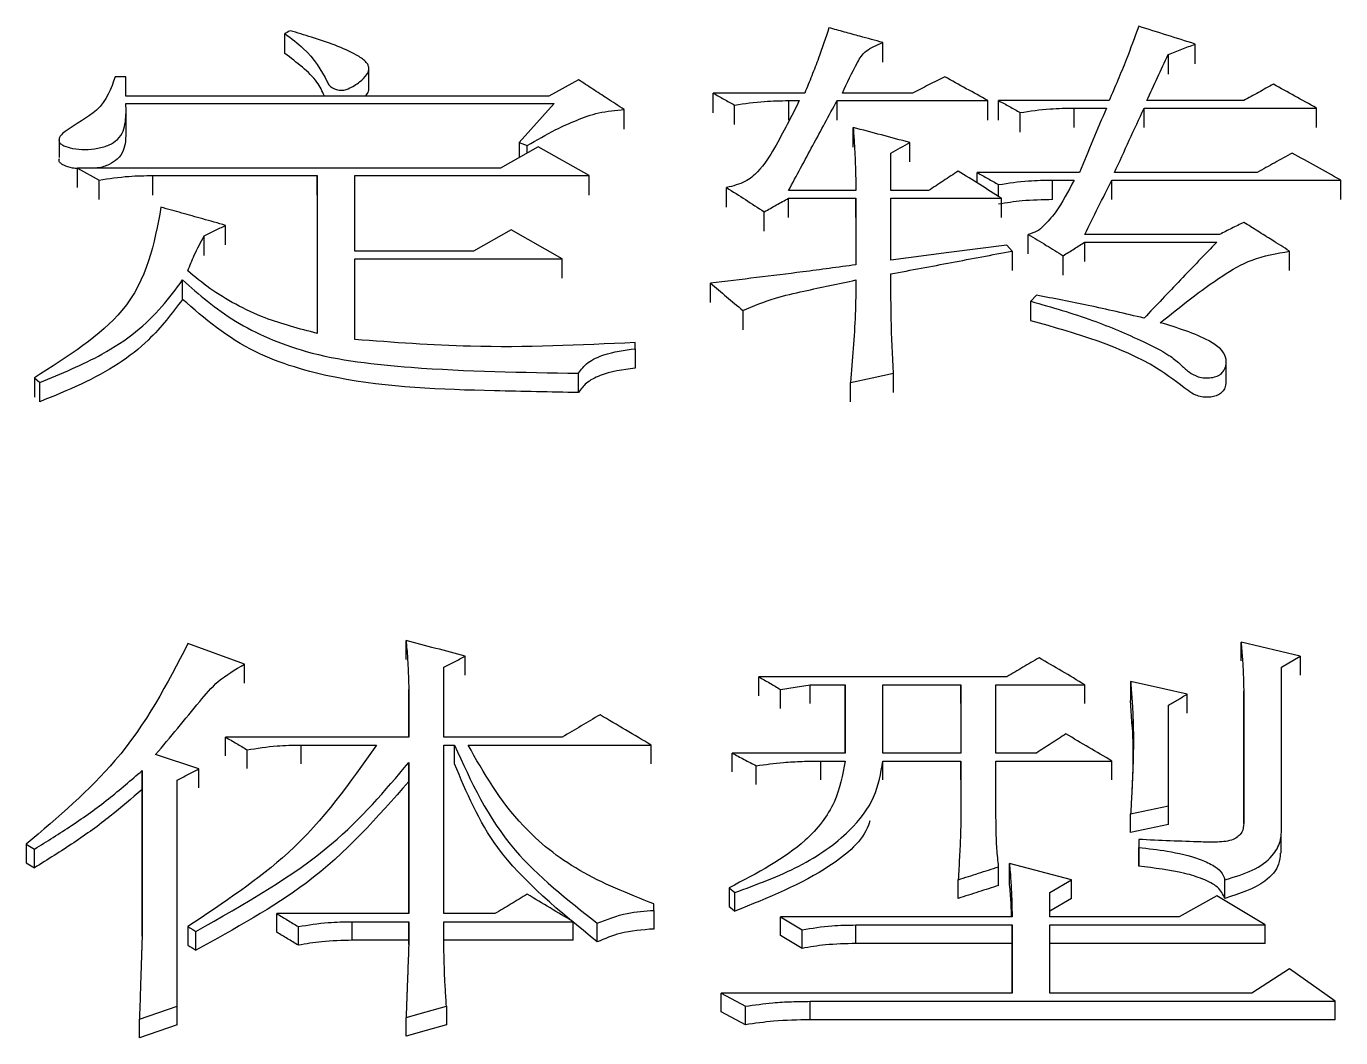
# Model space of a CAD drawing. Header units: millimetres. Extents: x 2379 to 4059, y 879 to 2067.
# Drawn here: x 2711.99 to 2717.27, y 1845.92 to 1849.99 of the extents above; entities that cross this region are included whole.
import ezdxf

# ---------------------------------------------------------------- set-up
doc = ezdxf.new("R2010")
doc.units = ezdxf.units.MM

msp = doc.modelspace()

# ---------------------------------------------------------------- linework, layer by layer
at = {"color": 7, "linetype": 'Continuous', "lineweight": 25}
for p, q in [((2715.4269, 1849.8422), (2715.4269, 1849.921)), ((2716.6816, 1849.8362), (2716.6816, 1849.9151)), ((2716.5734, 1849.8733), (2716.5734, 1849.7946)), ((2712.3871, 1849.7838), (2712.3439, 1849.7838)), ((2712.3871, 1849.7059), (2712.3871, 1849.7838)), ((2713.3625, 1849.7399), (2713.3625, 1849.8191)), ((2714.2044, 1849.7718), (2714.0855, 1849.7059)), ((2715.1131, 1849.7179), (2714.7453, 1849.7179)), ((2714.7453, 1849.6393), (2714.7453, 1849.7179)), ((2715.5458, 1849.7178), (2715.2645, 1849.7179)), ((2714.0855, 1849.7059), (2712.3871, 1849.7059)), ((2712.3871, 1849.6759), (2714.1071, 1849.6759)), ((2714.1071, 1849.6759), (2713.9665, 1849.5195)), ((2714.8318, 1849.5913), (2714.8318, 1849.6699)), ((2715.0482, 1849.6879), (2715.0915, 1849.6879)), ((2715.0482, 1849.6879), (2715.0482, 1849.6093)), ((2715.2429, 1849.6879), (2715.8487, 1849.6879)), ((2715.8487, 1849.6093), (2715.8487, 1849.6879)), ((2716.3355, 1849.6879), (2715.8919, 1849.6879)), ((2716.8763, 1849.6879), (2716.4869, 1849.6879)), ((2712.3883, 1849.5708), (2712.3883, 1849.6498)), ((2714.3884, 1849.5733), (2714.3884, 1849.6519)), ((2715.9785, 1849.5613), (2715.9785, 1849.6398)), ((2716.1948, 1849.6579), (2716.3246, 1849.6579)), ((2716.1948, 1849.5793), (2716.1948, 1849.6579)), ((2716.4761, 1849.6579), (2717.1684, 1849.6578)), ((2717.1684, 1849.5793), (2717.1684, 1849.6578)), ((2715.3078, 1849.5013), (2715.3078, 1849.5797)), ((2712.1194, 1849.5384), (2712.1194, 1849.4595)), ((2713.9665, 1849.5195), (2713.9989, 1849.5075)), ((2713.9665, 1849.5195), (2713.9665, 1849.4592)), ((2713.9989, 1849.4773), (2713.9989, 1849.5075)), ((2715.535, 1849.4412), (2715.535, 1849.5195)), ((2714.0422, 1849.5015), (2713.8907, 1849.417)), ((2714.2477, 1849.3867), (2714.0422, 1849.5015)), ((2715.4593, 1849.3262), (2715.4593, 1849.4773)), ((2712.1924, 1849.417), (2712.279, 1849.3686)), ((2713.8907, 1849.417), (2712.1924, 1849.417)), ((2712.1924, 1849.3387), (2712.1924, 1849.417)), ((2712.279, 1849.2904), (2712.279, 1849.3686)), ((2712.4953, 1849.3868), (2713.1552, 1849.3867)), ((2712.4953, 1849.3081), (2712.4953, 1849.3868)), ((2713.1552, 1849.3867), (2713.1552, 1848.7525)), ((2713.1552, 1849.3085), (2713.1552, 1849.3867)), ((2713.3066, 1849.3867), (2714.2477, 1849.3867)), ((2713.3066, 1849.0831), (2713.3066, 1849.3867)), ((2714.2477, 1849.3085), (2714.2477, 1849.3867)), ((2716.2165, 1849.3988), (2715.8054, 1849.3988)), ((2715.8054, 1849.3572), (2715.8054, 1849.3988)), ((2715.8919, 1849.3027), (2715.8919, 1849.3504)), ((2716.1083, 1849.3686), (2716.1948, 1849.3686)), ((2716.1083, 1849.2904), (2716.1083, 1849.3686)), ((2716.3463, 1849.3686), (2717.2657, 1849.3685)), ((2716.3463, 1849.2904), (2716.3463, 1849.3686)), ((2716.9304, 1849.3988), (2716.3571, 1849.3988)), ((2717.2657, 1849.2904), (2717.2657, 1849.3685)), ((2714.7994, 1849.2602), (2714.7994, 1849.3383)), ((2715.3186, 1849.3262), (2715.0482, 1849.3262)), ((2715.0482, 1849.2959), (2715.3186, 1849.2959)), ((2715.0482, 1849.2178), (2715.0482, 1849.2959)), ((2715.3186, 1849.2959), (2715.3186, 1849.0282)), ((2715.3186, 1849.2178), (2715.3186, 1849.2959)), ((2715.6107, 1849.3262), (2715.4593, 1849.3262)), ((2715.4593, 1849.2959), (2715.9028, 1849.2959)), ((2715.4593, 1849.0465), (2715.4593, 1849.2959)), ((2715.9028, 1849.2178), (2715.9028, 1849.2959)), ((2714.9508, 1849.1633), (2714.9508, 1849.2413)), ((2712.7008, 1849.0661), (2712.7008, 1849.1441)), ((2712.7874, 1849.1087), (2712.7874, 1849.1866)), ((2713.934, 1849.1684), (2713.7826, 1849.0831)), ((2714.1395, 1849.0526), (2713.934, 1849.1684)), ((2716.0109, 1849.0718), (2716.0109, 1849.1501)), ((2716.779, 1849.1501), (2716.2381, 1849.1501)), ((2713.7826, 1849.0831), (2713.3066, 1849.0831)), ((2715.946, 1849.0831), (2715.9244, 1849.1075)), ((2715.946, 1849.0831), (2715.946, 1849.0053)), ((2716.2381, 1849.1197), (2716.7682, 1849.1197)), ((2717.0603, 1849.0052), (2717.0603, 1849.083)), ((2713.3066, 1849.0526), (2714.1395, 1849.0526)), ((2713.3066, 1848.7279), (2713.3066, 1849.0526)), ((2714.1395, 1848.9748), (2714.1395, 1849.0526)), ((2716.1516, 1848.987), (2716.1516, 1849.0648)), ((2712.6143, 1848.8891), (2712.6143, 1848.9672)), ((2714.7345, 1848.8772), (2714.7345, 1848.9549)), ((2716.0434, 1848.9059), (2716.0218, 1848.8814)), ((2714.8641, 1848.8448), (2714.8641, 1848.7672)), ((2714.4316, 1848.691), (2714.4316, 1848.7156)), ((2714.4316, 1848.691), (2714.4316, 1848.6132)), ((2716.8058, 1848.5568), (2716.8058, 1848.6347)), ((2712.0193, 1848.5738), (2712.0193, 1848.4962)), ((2712.0193, 1848.5738), (2712.041, 1848.5553)), ((2712.041, 1848.478), (2712.041, 1848.5553)), ((2714.2044, 1848.515), (2714.2044, 1848.5923)), ((2715.297, 1848.478), (2715.297, 1848.5552)), ((2715.4701, 1848.515), (2715.4701, 1848.5923)), ((2712.8631, 1847.4235), (2712.636, 1847.506)), ((2713.5122, 1847.4426), (2713.5122, 1847.5187)), ((2717.1035, 1847.4552), (2716.8655, 1847.5123)), ((2716.8655, 1847.4362), (2716.8655, 1847.5123)), ((2713.7501, 1847.3792), (2713.7501, 1847.4553)), ((2717.0278, 1847.4108), (2717.1035, 1847.4552)), ((2717.1035, 1847.4552), (2717.1035, 1847.3792)), ((2712.8631, 1847.3475), (2712.8631, 1847.4235)), ((2713.6636, 1847.1303), (2713.6636, 1847.4108)), ((2717.0278, 1846.7706), (2717.0278, 1847.4108)), ((2715.1348, 1847.3408), (2715.2754, 1847.3408)), ((2715.1348, 1847.2649), (2715.1348, 1847.3408)), ((2715.2754, 1847.3408), (2715.2754, 1847.0662)), ((2715.2754, 1847.2649), (2715.2754, 1847.3408)), ((2715.4268, 1847.3408), (2715.7405, 1847.3408)), ((2715.4268, 1847.0662), (2715.4268, 1847.3408)), ((2715.7405, 1847.3408), (2715.7405, 1847.0662)), ((2715.7405, 1847.2649), (2715.7405, 1847.3408)), ((2715.8811, 1847.3408), (2716.2381, 1847.3408)), ((2715.8811, 1847.0662), (2715.8811, 1847.3408)), ((2716.2381, 1847.2649), (2716.2381, 1847.3408)), ((2716.422, 1847.3535), (2716.422, 1847.2775)), ((2713.523, 1847.3217), (2713.523, 1847.1303)), ((2713.523, 1847.2459), (2713.523, 1847.3217)), ((2715.0158, 1847.2458), (2715.0158, 1847.3217)), ((2716.6492, 1847.2267), (2716.6492, 1847.3026)), ((2716.8763, 1847.3153), (2716.8763, 1846.7835)), ((2716.8763, 1847.2395), (2716.8763, 1847.3153)), ((2713.523, 1847.1303), (2713.523, 1847.2458)), ((2715.2754, 1847.0662), (2715.2754, 1847.2648)), ((2716.4278, 1847.1732), (2716.422, 1847.2775)), ((2716.8763, 1846.7834), (2716.8763, 1847.2394)), ((2713.523, 1847.1303), (2712.7874, 1847.1303)), ((2714.1396, 1847.1303), (2713.6636, 1847.1303)), ((2712.8739, 1847.0035), (2712.8739, 1847.0791)), ((2713.0903, 1847.0983), (2713.393, 1847.0983)), ((2713.0903, 1847.0227), (2713.0903, 1847.0983)), ((2713.6636, 1847.0983), (2713.7069, 1847.0983)), ((2713.6636, 1846.421), (2713.6636, 1847.0983)), ((2713.7069, 1847.0226), (2713.7069, 1847.0983)), ((2713.761, 1847.0983), (2714.4965, 1847.0983)), ((2714.4965, 1847.0226), (2714.4965, 1847.0983)), ((2712.6792, 1847.0022), (2712.5062, 1847.0599)), ((2713.523, 1846.9523), (2713.523, 1847.0279)), ((2713.523, 1847.0278), (2713.523, 1846.421)), ((2715.2754, 1847.0662), (2714.8211, 1847.0662)), ((2714.8211, 1846.9907), (2714.8211, 1847.0662)), ((2715.178, 1847.0342), (2715.2754, 1847.0342)), ((2715.178, 1846.9586), (2715.178, 1847.0342)), ((2715.7405, 1847.0662), (2715.4268, 1847.0662)), ((2715.4268, 1847.0342), (2715.7405, 1847.0342)), ((2715.4268, 1846.9586), (2715.4268, 1847.0342)), ((2715.7405, 1847.0342), (2715.7405, 1846.8221)), ((2715.7405, 1846.9586), (2715.7405, 1847.0342)), ((2716.0434, 1847.0662), (2715.8811, 1847.0662)), ((2715.8811, 1847.0342), (2716.3463, 1847.0342)), ((2715.8812, 1846.8221), (2715.8811, 1847.0342)), ((2716.3463, 1846.9586), (2716.3463, 1847.0342)), ((2712.4521, 1846.9958), (2712.4521, 1846.3299)), ((2712.4521, 1846.9202), (2712.4521, 1846.9958)), ((2712.6792, 1846.9266), (2712.6792, 1847.0022)), ((2714.9184, 1846.9394), (2714.9184, 1847.015)), ((2712.4521, 1846.3299), (2712.4521, 1846.9202)), ((2712.5927, 1846.049), (2712.5927, 1846.9572)), ((2713.523, 1846.421), (2713.523, 1846.9522)), ((2716.422, 1846.8221), (2716.5735, 1846.8543)), ((2716.422, 1846.7468), (2716.422, 1846.8221)), ((2716.5735, 1846.779), (2716.5735, 1846.8543)), ((2716.5735, 1846.779), (2716.422, 1846.7468)), ((2716.4545, 1846.7189), (2716.4545, 1846.6867)), ((2716.4545, 1846.7189), (2716.4545, 1846.6438)), ((2717.0272, 1846.6641), (2717.0272, 1846.7393)), ((2711.9869, 1846.6996), (2712.0194, 1846.6802)), ((2711.9869, 1846.6996), (2711.9869, 1846.6245)), ((2712.0194, 1846.6051), (2712.0194, 1846.6802)), ((2716.4545, 1846.6115), (2716.4545, 1846.6867)), ((2711.9869, 1846.6245), (2712.0194, 1846.6051)), ((2715.892, 1846.534), (2715.892, 1846.6091)), ((2716.184, 1846.5572), (2715.9352, 1846.622)), ((2715.9352, 1846.5469), (2715.9352, 1846.622)), ((2715.7297, 1846.4823), (2715.7297, 1846.5572)), ((2716.0975, 1846.5054), (2716.184, 1846.5572)), ((2716.184, 1846.4823), (2716.184, 1846.5572)), ((2716.8006, 1846.4823), (2716.8006, 1846.5572)), ((2714.8102, 1846.5249), (2714.8319, 1846.5054)), ((2714.8102, 1846.5249), (2714.8102, 1846.4499)), ((2716.0975, 1846.408), (2716.0975, 1846.5054)), ((2714.5074, 1846.434), (2714.5074, 1846.4599)), ((2716.184, 1846.4823), (2716.0975, 1846.4305)), ((2716.7682, 1846.4924), (2716.6167, 1846.4079)), ((2716.9629, 1846.3754), (2716.7682, 1846.4924)), ((2713.523, 1846.421), (2712.9929, 1846.421)), ((2712.9929, 1846.3462), (2712.9929, 1846.421)), ((2713.8691, 1846.421), (2713.6636, 1846.421)), ((2714.5074, 1846.434), (2714.5074, 1846.3592)), ((2715.0158, 1846.408), (2715.1023, 1846.3559)), ((2715.9461, 1846.408), (2715.0158, 1846.408)), ((2716.6167, 1846.4079), (2716.0975, 1846.408)), ((2712.6359, 1846.369), (2712.6359, 1846.2943)), ((2712.6683, 1846.2748), (2712.6683, 1846.3495)), ((2713.0795, 1846.2942), (2713.0795, 1846.369)), ((2713.2958, 1846.3885), (2713.523, 1846.3885)), ((2713.2958, 1846.3137), (2713.2958, 1846.3885)), ((2713.523, 1846.3885), (2713.523, 1846.2973)), ((2713.523, 1846.3137), (2713.523, 1846.3885)), ((2713.6636, 1846.3885), (2714.1828, 1846.3885)), ((2713.6636, 1846.3169), (2713.6636, 1846.3885)), ((2714.1828, 1846.3137), (2714.1828, 1846.3885)), ((2714.2802, 1846.3072), (2714.2802, 1846.382)), ((2715.1023, 1846.2812), (2715.1023, 1846.3559)), ((2715.3186, 1846.3754), (2715.9461, 1846.3754)), ((2715.3187, 1846.3007), (2715.3186, 1846.3754)), ((2715.9461, 1846.3754), (2715.9461, 1846.1014)), ((2715.9461, 1846.3007), (2715.9461, 1846.3754)), ((2716.0975, 1846.3754), (2716.9629, 1846.3754)), ((2716.0975, 1846.1014), (2716.0975, 1846.3754)), ((2716.9629, 1846.3007), (2716.9629, 1846.3754)), ((2713.523, 1846.3137), (2713.2958, 1846.3137)), ((2713.523, 1846.2973), (2713.523, 1846.3137)), ((2714.1828, 1846.3137), (2713.6636, 1846.3137)), ((2715.1023, 1846.2812), (2715.0158, 1846.3332)), ((2715.9461, 1846.3007), (2715.3187, 1846.3007)), ((2715.9461, 1846.1014), (2715.9461, 1846.3007)), ((2716.9629, 1846.3007), (2716.0975, 1846.3007)), ((2717.0602, 1846.1994), (2716.9088, 1846.1014)), ((2717.2441, 1846.0686), (2717.0602, 1846.1994)), ((2714.7778, 1846.1014), (2714.8751, 1846.049)), ((2715.9461, 1846.1014), (2714.7778, 1846.1014)), ((2716.9088, 1846.1014), (2716.0975, 1846.1014)), ((2712.4413, 1845.9966), (2712.5927, 1846.049)), ((2712.5927, 1845.9747), (2712.5927, 1846.049)), ((2713.6744, 1846.049), (2713.6744, 1845.9747)), ((2714.8751, 1845.9747), (2714.7778, 1846.027)), ((2714.8751, 1845.9747), (2714.8751, 1846.049)), ((2715.1348, 1845.9943), (2715.1348, 1846.0686)), ((2715.1348, 1846.0686), (2717.2441, 1846.0686)), ((2717.2441, 1845.9943), (2717.2441, 1846.0686)), ((2712.4413, 1845.9223), (2712.4413, 1845.9966)), ((2712.5927, 1845.9747), (2712.4413, 1845.9223)), ((2713.5122, 1845.9289), (2713.5122, 1846.0031)), ((2717.2441, 1845.9943), (2715.1348, 1845.9943))]:
    msp.add_line(p, q, dxfattribs=at)
at = {"color": 7, "linetype": 'Continuous', "lineweight": 25, "flags": 128}
for points in [[(2713.047, 1849.9688), (2713.0405, 1849.9652), (2713.034, 1849.9616), (2713.0254, 1849.9569)], [(2713.0254, 1849.8775), (2713.0254, 1849.9053), (2713.0254, 1849.9311), (2713.0254, 1849.9569)], [(2715.2429, 1849.6093), (2715.2429, 1849.6288), (2715.2429, 1849.6488), (2715.2429, 1849.6879)], [(2715.8919, 1849.6093), (2715.8919, 1849.6288), (2715.8919, 1849.6487), (2715.8919, 1849.6879)], [(2716.4761, 1849.5793), (2716.4761, 1849.5988), (2716.4761, 1849.6187), (2716.4761, 1849.6579)], [(2715.9244, 1849.1075), (2715.6918, 1849.077), (2715.4593, 1849.0465)], [(2716.2381, 1849.0418), (2716.2381, 1849.0611), (2716.2381, 1849.0809), (2716.2381, 1849.1197)], [(2716.0218, 1848.8038), (2716.0218, 1848.8229), (2716.0218, 1848.8424), (2716.0218, 1848.8619), (2716.0218, 1848.8814)], [(2715.297, 1848.5552), (2715.3835, 1848.5737), (2715.4701, 1848.5923)], [(2715.9244, 1847.3726), (2715.4268, 1847.3726), (2714.9292, 1847.3726)], [(2714.9292, 1847.2967), (2714.9292, 1847.3156), (2714.9292, 1847.3346), (2714.9292, 1847.3726)], [(2715.0158, 1847.3217), (2715.0753, 1847.3313), (2715.1348, 1847.3408)], [(2716.6492, 1847.3026), (2716.5546, 1847.3238), (2716.4883, 1847.3387), (2716.422, 1847.3535)], [(2712.7874, 1847.0546), (2712.7874, 1847.0735), (2712.7874, 1847.0924), (2712.7874, 1847.1303)], [(2714.8319, 1846.4305), (2714.8319, 1846.4583), (2714.8319, 1846.4818), (2714.8319, 1846.5054)], [(2714.8102, 1846.4499), (2714.8211, 1846.4402), (2714.8319, 1846.4305)], [(2715.0158, 1846.3332), (2715.0158, 1846.3519), (2715.0158, 1846.3706), (2715.0158, 1846.408)], [(2712.6359, 1846.369), (2712.6441, 1846.3641), (2712.6562, 1846.3568), (2712.6683, 1846.3495)], [(2712.6359, 1846.2943), (2712.6441, 1846.2893), (2712.6523, 1846.2844), (2712.6683, 1846.2748)], [(2714.7778, 1846.027), (2714.7778, 1846.0456), (2714.7778, 1846.0642), (2714.7778, 1846.1014)], [(2713.5122, 1846.0031), (2713.5933, 1846.0261), (2713.6744, 1846.049)], [(2713.6744, 1845.9747), (2713.5933, 1845.9518), (2713.5122, 1845.9289)]]:
    msp.add_lwpolyline(points, dxfattribs=at)
at = {"color": 7, "linetype": 'Continuous', "lineweight": 25}
for points, knots in [([(2715.2105, 1849.9806), (2715.197, 1849.9398), (2715.1758, 1849.8754), (2715.1416, 1849.788), (2715.1226, 1849.7412), (2715.1131, 1849.7179)], [0, 0, 0, 0, 0.465077, 0.732515, 1, 1, 1, 1]), ([(2715.4268, 1849.9211), (2715.3962, 1849.9295), (2715.3448, 1849.9437), (2715.2726, 1849.9635), (2715.2312, 1849.9749), (2715.2105, 1849.9806)], [0, 0, 0, 0, 0.425233, 0.712616, 1, 1, 1, 1]), ([(2716.4544, 1849.9866), (2716.4381, 1849.9414), (2716.4119, 1849.869), (2716.3706, 1849.7696), (2716.3472, 1849.7151), (2716.3355, 1849.6879)], [0, 0, 0, 0, 0.452168, 0.726066, 1, 1, 1, 1]), ([(2716.6816, 1849.9151), (2716.6437, 1849.927), (2716.568, 1849.9508), (2716.4923, 1849.9746), (2716.4544, 1849.9866)], [0, 0, 0, 0, 0.499999, 1, 1, 1, 1]), ([(2713.0254, 1849.9569), (2713.0513, 1849.9377), (2713.1284, 1849.8805), (2713.1751, 1849.8054), (2713.2033, 1849.7479), (2713.2188, 1849.737), (2713.235, 1849.7308), (2713.2495, 1849.7287), (2713.2649, 1849.7301), (2713.2934, 1849.7402), (2713.3247, 1849.7614), (2713.354, 1849.7878), (2713.3637, 1849.8113), (2713.3616, 1849.8299), (2713.3459, 1849.8505), (2713.2766, 1849.8949), (2713.1686, 1849.932), (2713.0756, 1849.9601), (2713.047, 1849.9688)], [0, 0, 0, 0, 0.115812, 0.344661, 0.368828, 0.393191, 0.409898, 0.422378, 0.434924, 0.453159, 0.514674, 0.56658, 0.599651, 0.625811, 0.651928, 0.703899, 0.908913, 1, 1, 1, 1]), ([(2713.1845, 1849.7059), (2713.1756, 1849.7251), (2713.1564, 1849.7666), (2713.0967, 1849.8228), (2713.0493, 1849.8592), (2713.0254, 1849.8775)], [0, 0, 0, 0, 0.29834, 0.645894, 1, 1, 1, 1]), ([(2715.2645, 1849.7179), (2715.2833, 1849.7589), (2715.3095, 1849.8162), (2715.3544, 1849.8913), (2715.4025, 1849.911), (2715.4268, 1849.921)], [0, 0, 0, 0, 0.554938, 0.774738, 1, 1, 1, 1]), ([(2716.5734, 1849.8733), (2716.5915, 1849.8803), (2716.6275, 1849.8942), (2716.6636, 1849.9081), (2716.6816, 1849.9151)], [0, 0, 0, 0, 0.499998, 1, 1, 1, 1]), ([(2716.4869, 1849.6879), (2716.5013, 1849.7188), (2716.5302, 1849.7808), (2716.559, 1849.8425), (2716.5734, 1849.8733)], [0, 0, 0, 0, 0.499999, 1, 1, 1, 1]), ([(2712.3439, 1849.7838), (2712.3274, 1849.7359), (2712.2977, 1849.6494), (2712.1731, 1849.589), (2712.1217, 1849.5465), (2712.1147, 1849.5275), (2712.1243, 1849.5141), (2712.1426, 1849.5034), (2712.1757, 1849.4934), (2712.2235, 1849.4896), (2712.2743, 1849.4949), (2712.3211, 1849.5079), (2712.3712, 1849.5423), (2712.3886, 1849.6031), (2712.3876, 1849.6517), (2712.3871, 1849.6759)], [0, 0, 0, 0, 0.230315, 0.416653, 0.453363, 0.487574, 0.504133, 0.522235, 0.561764, 0.612067, 0.663426, 0.714082, 0.762172, 0.881162, 1, 1, 1, 1]), ([(2714.3884, 1849.6519), (2714.3653, 1849.6669), (2714.3231, 1849.6944), (2714.2618, 1849.7344), (2714.2236, 1849.7593), (2714.2044, 1849.7718)], [0, 0, 0, 0, 0.375947, 0.687973, 1, 1, 1, 1]), ([(2715.6756, 1849.7837), (2715.654, 1849.7727), (2715.6107, 1849.7508), (2715.5674, 1849.7288), (2715.5458, 1849.7178)], [0, 0, 0, 0, 0.4999982, 1, 1, 1, 1]), ([(2715.8487, 1849.6879), (2715.8198, 1849.7039), (2715.7621, 1849.7358), (2715.7044, 1849.7678), (2715.6756, 1849.7837)], [0, 0, 0, 0, 0.5, 1, 1, 1, 1]), ([(2713.3617, 1849.7394), (2713.3617, 1849.7347), (2713.3616, 1849.7229), (2713.3528, 1849.7122), (2713.3476, 1849.7059)], [0, 0, 0, 0, 0.4024665, 1, 1, 1, 1]), ([(2714.7453, 1849.7179), (2714.7597, 1849.7099), (2714.7886, 1849.6939), (2714.8174, 1849.6779), (2714.8318, 1849.6699)], [0, 0, 0, 0, 0.5, 1, 1, 1, 1]), ([(2716.9953, 1849.7538), (2716.9755, 1849.7428), (2716.9358, 1849.7208), (2716.8961, 1849.6988), (2716.8763, 1849.6879)], [0, 0, 0, 0, 0.4999981, 1, 1, 1, 1]), ([(2717.1684, 1849.6578), (2717.1395, 1849.6738), (2717.0818, 1849.7059), (2717.0242, 1849.7378), (2716.9953, 1849.7538)], [0, 0, 0, 0, 0.5, 1, 1, 1, 1]), ([(2715.0915, 1849.6879), (2715.0595, 1849.6242), (2715.0108, 1849.5271), (2714.9427, 1849.4166), (2714.8769, 1849.3582), (2714.8255, 1849.345), (2714.7994, 1849.3383)], [0, 0, 0, 0, 0.493627, 0.751972, 0.874128, 1, 1, 1, 1]), ([(2714.8318, 1849.6699), (2714.8716, 1849.6758), (2714.9427, 1849.6865), (2715.0159, 1849.6875), (2715.0482, 1849.6879)], [0, 0, 0, 0, 0.558835, 1, 1, 1, 1]), ([(2715.0482, 1849.3262), (2715.0806, 1849.3867), (2715.1456, 1849.5077), (2715.2105, 1849.6278), (2715.2429, 1849.6879)], [0, 0, 0, 0, 0.5, 1, 1, 1, 1]), ([(2715.8919, 1849.6879), (2715.9064, 1849.6799), (2715.9352, 1849.6639), (2715.9641, 1849.6479), (2715.9785, 1849.6398)], [0, 0, 0, 0, 0.5, 1, 1, 1, 1]), ([(2713.9989, 1849.5075), (2714.0365, 1849.5295), (2714.0986, 1849.5659), (2714.1952, 1849.6093), (2714.2848, 1849.6423), (2714.3537, 1849.6486), (2714.3883, 1849.6519)], [0, 0, 0, 0, 0.334836, 0.553745, 0.775373, 1, 1, 1, 1]), ([(2715.9785, 1849.6398), (2716.0182, 1849.6458), (2716.0894, 1849.6565), (2716.1625, 1849.6574), (2716.1948, 1849.6579)], [0, 0, 0, 0, 0.558835, 1, 1, 1, 1]), ([(2716.3246, 1849.6579), (2716.3066, 1849.6148), (2716.2706, 1849.5287), (2716.2345, 1849.4421), (2716.2165, 1849.3988)], [0, 0, 0, 0, 0.4999999, 1, 1, 1, 1]), ([(2716.3571, 1849.3988), (2716.3769, 1849.4421), (2716.4166, 1849.5287), (2716.4562, 1849.6148), (2716.4761, 1849.6579)], [0, 0, 0, 0, 0.5000001, 1, 1, 1, 1]), ([(2712.3862, 1849.5704), (2712.3864, 1849.5549), (2712.3868, 1849.5152), (2712.3711, 1849.4631), (2712.321, 1849.4296), (2712.2892, 1849.4188), (2712.2708, 1849.4171), (2712.2692, 1849.417)], [0, 0, 0, 0, 0.25392, 0.65271, 0.81396, 0.983894, 1, 1, 1, 1]), ([(2715.3078, 1849.5797), (2715.3094, 1849.5583), (2715.3125, 1849.5154), (2715.317, 1849.4309), (2715.318, 1849.3678), (2715.3186, 1849.3262)], [0, 0, 0, 0, 0.254777, 0.50956, 1, 1, 1, 1]), ([(2715.535, 1849.5195), (2715.4971, 1849.5296), (2715.4214, 1849.5497), (2715.3457, 1849.5697), (2715.3078, 1849.5797)], [0, 0, 0, 0, 0.499999, 1, 1, 1, 1]), ([(2715.4593, 1849.4773), (2715.4719, 1849.4844), (2715.4971, 1849.4984), (2715.5224, 1849.5125), (2715.535, 1849.5195)], [0, 0, 0, 0, 0.5000006, 1, 1, 1, 1]), ([(2712.1924, 1849.4151), (2712.1859, 1849.4154), (2712.1661, 1849.4166), (2712.1424, 1849.4247), (2712.1246, 1849.4352), (2712.1162, 1849.4454), (2712.1193, 1849.4523), (2712.1209, 1849.4558)], [0, 0, 0, 0, 0.176499, 0.533205, 0.696493, 0.845795, 1, 1, 1, 1]), ([(2717.071, 1849.4773), (2717.0476, 1849.4642), (2717.0007, 1849.4381), (2716.9538, 1849.4119), (2716.9304, 1849.3988)], [0, 0, 0, 0, 0.499999, 1, 1, 1, 1]), ([(2717.2657, 1849.3685), (2717.2333, 1849.3867), (2717.1684, 1849.423), (2717.1035, 1849.4592), (2717.071, 1849.4773)], [0, 0, 0, 0, 0.5, 1, 1, 1, 1]), ([(2715.7297, 1849.4048), (2715.7099, 1849.3917), (2715.6702, 1849.3655), (2715.6305, 1849.3393), (2715.6107, 1849.3262)], [0, 0, 0, 0, 0.499998, 1, 1, 1, 1]), ([(2715.9028, 1849.2959), (2715.8739, 1849.3141), (2715.8162, 1849.3504), (2715.7585, 1849.3867), (2715.7297, 1849.4048)], [0, 0, 0, 0, 0.5, 1, 1, 1, 1]), ([(2712.279, 1849.3686), (2712.3187, 1849.3746), (2712.3899, 1849.3854), (2712.463, 1849.3863), (2712.4953, 1849.3868)], [0, 0, 0, 0, 0.558835, 1, 1, 1, 1]), ([(2715.8054, 1849.3988), (2715.8198, 1849.3907), (2715.8487, 1849.3746), (2715.8775, 1849.3585), (2715.8919, 1849.3504)], [0, 0, 0, 0, 0.5, 1, 1, 1, 1]), ([(2715.8919, 1849.3504), (2715.9317, 1849.3564), (2716.0028, 1849.3672), (2716.076, 1849.3681), (2716.1083, 1849.3686)], [0, 0, 0, 0, 0.558835, 1, 1, 1, 1]), ([(2716.1948, 1849.3686), (2716.172, 1849.3241), (2716.139, 1849.26), (2716.0833, 1849.193), (2716.0478, 1849.1617), (2716.0233, 1849.154), (2716.0109, 1849.1501)], [0, 0, 0, 0, 0.5541785, 0.8003972, 0.8992106, 1, 1, 1, 1]), ([(2716.2381, 1849.1501), (2716.2561, 1849.1866), (2716.2922, 1849.2596), (2716.3282, 1849.3322), (2716.3463, 1849.3686)], [0, 0, 0, 0, 0.5, 1, 1, 1, 1]), ([(2714.7994, 1849.3383), (2714.8246, 1849.3222), (2714.8751, 1849.2899), (2714.9256, 1849.2575), (2714.9508, 1849.2413)], [0, 0, 0, 0, 0.5, 1, 1, 1, 1]), ([(2714.9508, 1849.2413), (2714.9671, 1849.2504), (2714.9995, 1849.2686), (2715.032, 1849.2868), (2715.0482, 1849.2959)], [0, 0, 0, 0, 0.500002, 1, 1, 1, 1]), ([(2712.5277, 1849.2595), (2712.5006, 1849.1137), (2712.4516, 1848.8494), (2712.1531, 1848.6591), (2712.0193, 1848.5738)], [0, 0, 0, 0, 0.551895, 1, 1, 1, 1]), ([(2712.7874, 1849.1866), (2712.7567, 1849.1953), (2712.6981, 1849.2117), (2712.6115, 1849.236), (2712.5557, 1849.2517), (2712.5277, 1849.2595)], [0, 0, 0, 0, 0.354383, 0.677192, 1, 1, 1, 1]), ([(2716.1083, 1849.2899), (2716.0672, 1849.2892), (2715.994, 1849.2879), (2715.9231, 1849.2767), (2715.8919, 1849.2718)], [0, 0, 0, 0, 0.561085, 1, 1, 1, 1]), ([(2716.8763, 1849.1987), (2716.8601, 1849.1906), (2716.8276, 1849.1744), (2716.7952, 1849.1582), (2716.779, 1849.1501)], [0, 0, 0, 0, 0.5, 1, 1, 1, 1]), ([(2717.0602, 1849.0831), (2717.0366, 1849.098), (2716.9941, 1849.1247), (2716.9328, 1849.1633), (2716.8951, 1849.1869), (2716.8763, 1849.1987)], [0, 0, 0, 0, 0.386049, 0.693024, 1, 1, 1, 1]), ([(2712.6359, 1849.0038), (2712.644, 1849.0248), (2712.6571, 1849.059), (2712.6805, 1849.1055), (2712.6941, 1849.1312), (2712.7008, 1849.1441)], [0, 0, 0, 0, 0.443144, 0.721519, 1, 1, 1, 1]), ([(2712.7008, 1849.1441), (2712.7153, 1849.1512), (2712.7441, 1849.1654), (2712.773, 1849.1795), (2712.7874, 1849.1866)], [0, 0, 0, 0, 0.499998, 1, 1, 1, 1]), ([(2716.0109, 1849.1501), (2716.023, 1849.1428), (2716.0471, 1849.1282), (2716.094, 1849.0998), (2716.1288, 1849.0786), (2716.1516, 1849.0648)], [0, 0, 0, 0, 0.257094, 0.5141879, 1, 1, 1, 1]), ([(2715.4593, 1848.9916), (2715.5404, 1849.0068), (2715.7026, 1849.0374), (2715.8649, 1849.0679), (2715.946, 1849.0831)], [0, 0, 0, 0, 0.5, 1, 1, 1, 1]), ([(2716.1516, 1849.0648), (2716.166, 1849.074), (2716.1948, 1849.0922), (2716.2237, 1849.1105), (2716.2381, 1849.1197)], [0, 0, 0, 0, 0.500001, 1, 1, 1, 1]), ([(2716.7682, 1849.1197), (2716.7195, 1849.0688), (2716.6221, 1848.9672), (2716.5248, 1848.865), (2716.4761, 1848.8139)], [0, 0, 0, 0, 0.5, 1, 1, 1, 1]), ([(2716.541, 1848.7955), (2716.621, 1848.8597), (2716.733, 1848.9495), (2716.9054, 1849.0548), (2717.0082, 1849.0736), (2717.0602, 1849.083)], [0, 0, 0, 0, 0.5534418, 0.7739919, 1, 1, 1, 1]), ([(2713.1552, 1848.7525), (2713.0836, 1848.7711), (2712.9665, 1848.8015), (2712.8266, 1848.868), (2712.7215, 1848.9312), (2712.6643, 1848.9797), (2712.6359, 1849.0038)], [0, 0, 0, 0, 0.34637, 0.567178, 0.784978, 1, 1, 1, 1]), ([(2715.3186, 1849.0282), (2715.2475, 1849.0185), (2715.115, 1849.0003), (2714.9201, 1848.9763), (2714.7964, 1848.962), (2714.7345, 1848.9549)], [0, 0, 0, 0, 0.366425, 0.683185, 1, 1, 1, 1]), ([(2715.4701, 1848.5923), (2715.4661, 1848.6652), (2715.462, 1848.7401), (2715.4605, 1848.8166), (2715.4604, 1848.8222), (2715.4603, 1848.8279), (2715.4602, 1848.8335), (2715.4601, 1848.8392), (2715.4601, 1848.8449), (2715.46, 1848.8505), (2715.4599, 1848.8562), (2715.4598, 1848.8637), (2715.4597, 1848.8712), (2715.4597, 1848.8788), (2715.4596, 1848.8844), (2715.4596, 1848.89), (2715.4595, 1848.8957), (2715.4595, 1848.9013), (2715.4595, 1848.907), (2715.4595, 1848.9126), (2715.4594, 1848.9201), (2715.4594, 1848.9277), (2715.4594, 1848.9352), (2715.4593, 1848.9408), (2715.4593, 1848.9465), (2715.4593, 1848.9521), (2715.4593, 1848.9577), (2715.4593, 1848.9634), (2715.4593, 1848.969), (2715.4593, 1848.9746), (2715.4593, 1848.9822), (2715.4593, 1848.9878), (2715.4593, 1848.9916)], [0, 0, 0, 0, 0.54643, 0.560604, 0.574777, 0.588951, 0.603124, 0.617298, 0.631471, 0.645645, 0.659818, 0.673992, 0.702339, 0.716512, 0.730686, 0.744859, 0.759033, 0.773206, 0.78738, 0.801553, 0.815726, 0.844073, 0.858247, 0.87242, 0.886594, 0.900767, 0.914941, 0.929114, 0.943288, 0.957461, 0.971635, 1, 1, 1, 1]), ([(2712.041, 1848.5553), (2712.1273, 1848.5909), (2712.2685, 1848.6491), (2712.4299, 1848.7557), (2712.5342, 1848.8584), (2712.5877, 1848.931), (2712.6143, 1848.9671)], [0, 0, 0, 0, 0.347372, 0.56793, 0.785018, 1, 1, 1, 1]), ([(2712.6144, 1848.9672), (2712.6804, 1848.9094), (2712.8132, 1848.7931), (2713.1284, 1848.6563), (2713.6124, 1848.6018), (2713.9806, 1848.5959), (2714.2044, 1848.5923)], [0, 0, 0, 0, 0.1896226, 0.3813011, 0.6238123, 1, 1, 1, 1]), ([(2714.7345, 1848.9549), (2714.7561, 1848.9365), (2714.7993, 1848.8999), (2714.8425, 1848.8631), (2714.8641, 1848.8448)], [0, 0, 0, 0, 0.5, 1, 1, 1, 1]), ([(2714.8641, 1848.8448), (2714.9069, 1848.8624), (2714.9841, 1848.8944), (2715.1407, 1848.9294), (2715.2491, 1848.9524), (2715.3186, 1848.9671)], [0, 0, 0, 0, 0.308167, 0.555958, 1, 1, 1, 1]), ([(2715.3186, 1848.9671), (2715.3182, 1848.921), (2715.3172, 1848.8295), (2715.3088, 1848.6922), (2715.3009, 1848.6009), (2715.297, 1848.5552)], [0, 0, 0, 0, 0.337206, 0.668546, 1, 1, 1, 1]), ([(2712.6143, 1848.889), (2712.5722, 1848.8332), (2712.5023, 1848.7407), (2712.3598, 1848.6267), (2712.2084, 1848.5461), (2712.097, 1848.5006), (2712.041, 1848.4777)], [0, 0, 0, 0, 0.332711, 0.551426, 0.774321, 1, 1, 1, 1]), ([(2714.2044, 1848.5147), (2714.0923, 1848.5168), (2713.7674, 1848.5228), (2713.3163, 1848.5387), (2712.8646, 1848.6727), (2712.7034, 1848.8121), (2712.6144, 1848.8891)], [0, 0, 0, 0, 0.188584, 0.546058, 0.749485, 1, 1, 1, 1]), ([(2716.0218, 1848.8814), (2716.1056, 1848.8572), (2716.2636, 1848.8118), (2716.4443, 1848.7341), (2716.5628, 1848.6761), (2716.6174, 1848.6335), (2716.6473, 1848.6037), (2716.6761, 1848.5837), (2716.7057, 1848.5742), (2716.7328, 1848.5725), (2716.7589, 1848.5763), (2716.7801, 1848.5853), (2716.7963, 1848.6004), (2716.807, 1848.6245), (2716.8067, 1848.6569), (2716.7841, 1848.6936), (2716.7, 1848.7474), (2716.6101, 1848.7746), (2716.541, 1848.7955)], [0, 0, 0, 0, 0.197358, 0.371625, 0.468384, 0.517135, 0.556849, 0.588366, 0.607485, 0.626642, 0.645535, 0.663735, 0.679959, 0.706516, 0.74747, 0.788159, 0.837188, 1, 1, 1, 1]), ([(2716.4761, 1848.8139), (2716.4388, 1848.8226), (2716.3644, 1848.8401), (2716.2209, 1848.8723), (2716.1131, 1848.8927), (2716.0434, 1848.9059)], [0, 0, 0, 0, 0.260983, 0.521979, 1, 1, 1, 1]), ([(2716.8041, 1848.5566), (2716.8038, 1848.5488), (2716.8032, 1848.5352), (2716.792, 1848.5179), (2716.7763, 1848.5055), (2716.7558, 1848.4981), (2716.732, 1848.495), (2716.7066, 1848.4966), (2716.6778, 1848.5052), (2716.6198, 1848.5464), (2716.448, 1848.6816), (2716.2052, 1848.751), (2716.0218, 1848.8034)], [0, 0, 0, 0, 0.036286, 0.063911, 0.086825, 0.10978, 0.132692, 0.158074, 0.184397, 0.225607, 0.415046, 1, 1, 1, 1]), ([(2714.4316, 1848.7156), (2714.2111, 1848.7053), (2713.8351, 1848.6878), (2713.4612, 1848.7162), (2713.3066, 1848.7279)], [0, 0, 0, 0, 0.586461, 1, 1, 1, 1]), ([(2714.2044, 1848.5923), (2714.2156, 1848.6073), (2714.2383, 1848.6379), (2714.3193, 1848.6752), (2714.3887, 1848.6849), (2714.4316, 1848.691)], [0, 0, 0, 0, 0.268929, 0.548046, 1, 1, 1, 1]), ([(2714.4316, 1848.6132), (2714.3826, 1848.6062), (2714.3095, 1848.5957), (2714.2331, 1848.555), (2714.2138, 1848.5278), (2714.2044, 1848.5147)], [0, 0, 0, 0, 0.513331, 0.76592, 1, 1, 1, 1]), ([(2712.636, 1847.506), (2712.5525, 1847.3446), (2712.4022, 1847.0542), (2712.1147, 1846.8087), (2711.9869, 1846.6996)], [0, 0, 0, 0, 0.555605, 1, 1, 1, 1]), ([(2713.5122, 1847.5187), (2713.5142, 1847.495), (2713.5181, 1847.4504), (2713.5213, 1847.3847), (2713.5224, 1847.3427), (2713.523, 1847.3217)], [0, 0, 0, 0, 0.362394, 0.681159, 1, 1, 1, 1]), ([(2713.7501, 1847.4553), (2713.7105, 1847.4658), (2713.6311, 1847.487), (2713.5518, 1847.5081), (2713.5122, 1847.5187)], [0, 0, 0, 0, 0.5, 1, 1, 1, 1]), ([(2716.8655, 1847.5123), (2716.8676, 1847.4894), (2716.8716, 1847.4453), (2716.8748, 1847.3796), (2716.8758, 1847.3368), (2716.8763, 1847.3153)], [0, 0, 0, 0, 0.349385, 0.674644, 1, 1, 1, 1]), ([(2713.6636, 1847.4108), (2713.678, 1847.4182), (2713.7069, 1847.433), (2713.7357, 1847.4479), (2713.7501, 1847.4553)], [0, 0, 0, 0, 0.499999, 1, 1, 1, 1]), ([(2716.0542, 1847.4489), (2716.0326, 1847.4362), (2715.9893, 1847.4108), (2715.946, 1847.3853), (2715.9244, 1847.3726)], [0, 0, 0, 0, 0.499998, 1, 1, 1, 1]), ([(2716.2381, 1847.3408), (2716.2075, 1847.3588), (2716.1462, 1847.3949), (2716.0849, 1847.4309), (2716.0542, 1847.4489)], [0, 0, 0, 0, 0.5, 1, 1, 1, 1]), ([(2712.5062, 1847.0599), (2712.5654, 1847.1307), (2712.6479, 1847.2295), (2712.7532, 1847.3583), (2712.8263, 1847.4017), (2712.8631, 1847.4235)], [0, 0, 0, 0, 0.557651, 0.777477, 1, 1, 1, 1]), ([(2714.9292, 1847.3726), (2714.9436, 1847.3642), (2714.9725, 1847.3472), (2715.0013, 1847.3302), (2715.0158, 1847.3217)], [0, 0, 0, 0, 0.4999987, 1, 1, 1, 1]), ([(2716.422, 1847.3535), (2716.4222, 1847.3515), (2716.4225, 1847.3474), (2716.423, 1847.3413), (2716.4234, 1847.3352), (2716.4239, 1847.329), (2716.4244, 1847.3229), (2716.4248, 1847.3168), (2716.4253, 1847.3106), (2716.4257, 1847.3055), (2716.426, 1847.3004), (2716.4264, 1847.2953), (2716.427, 1847.2871), (2716.4276, 1847.2789), (2716.4282, 1847.2687), (2716.4289, 1847.2585), (2716.4296, 1847.2462), (2716.4309, 1847.2216), (2716.433, 1847.1683), (2716.4334, 1847.1025), (2716.4322, 1847.0449), (2716.4313, 1847.0161), (2716.4307, 1846.9955), (2716.4301, 1846.979), (2716.4292, 1846.9584), (2716.4285, 1846.9419), (2716.4276, 1846.9254), (2716.4269, 1846.913), (2716.4263, 1846.9006), (2716.4256, 1846.8882), (2716.4251, 1846.8779), (2716.4247, 1846.8696), (2716.4243, 1846.8634), (2716.424, 1846.8572), (2716.4237, 1846.851), (2716.4234, 1846.8448), (2716.423, 1846.8386), (2716.4227, 1846.8334), (2716.4224, 1846.8279), (2716.4222, 1846.8245), (2716.422, 1846.8221)], [0, 0, 0, 0, 0.011607, 0.023213, 0.034819, 0.046426, 0.058032, 0.069639, 0.081245, 0.092852, 0.098655, 0.110262, 0.121868, 0.145081, 0.156687, 0.1799, 0.203113, 0.226326, 0.31918, 0.504901, 0.597754, 0.64418, 0.667393, 0.713819, 0.737032, 0.783458, 0.806671, 0.829884, 0.853097, 0.87631, 0.899523, 0.911129, 0.922736, 0.934342, 0.945949, 0.957555, 0.969162, 0.980768, 0.986572, 1, 1, 1, 1]), ([(2716.5735, 1847.258), (2716.5861, 1847.2654), (2716.6113, 1847.2803), (2716.6366, 1847.2952), (2716.6492, 1847.3026)], [0, 0, 0, 0, 0.499998, 1, 1, 1, 1]), ([(2716.5735, 1846.8543), (2716.5735, 1846.9147), (2716.5735, 1847.0497), (2716.5735, 1847.1839), (2716.5735, 1847.258)], [0, 0, 0, 0, 0.447226, 1, 1, 1, 1]), ([(2714.291, 1847.2197), (2714.2658, 1847.2048), (2714.2153, 1847.175), (2714.1648, 1847.1452), (2714.1396, 1847.1303)], [0, 0, 0, 0, 0.499998, 1, 1, 1, 1]), ([(2714.4965, 1847.0983), (2714.4623, 1847.1185), (2714.3938, 1847.1591), (2714.3253, 1847.1995), (2714.291, 1847.2197)], [0, 0, 0, 0, 0.5, 1, 1, 1, 1]), ([(2716.4275, 1847.1958), (2716.4275, 1847.1957), (2716.4275, 1847.1945), (2716.4283, 1847.1766), (2716.4297, 1847.1382), (2716.4307, 1847.0988), (2716.4311, 1847.0698), (2716.4311, 1847.0593), (2716.4312, 1847.0546), (2716.4312, 1847.0546), (2716.4312, 1847.0546)], [0, 0, 0, 0, 0.007497, 0.129475, 0.409577, 0.759504, 0.894301, 0.972295, 0.991676, 1, 1, 1, 1]), ([(2712.7874, 1847.1303), (2712.8018, 1847.1217), (2712.8307, 1847.1047), (2712.8595, 1847.0876), (2712.8739, 1847.0791)], [0, 0, 0, 0, 0.499998, 1, 1, 1, 1]), ([(2716.1624, 1847.143), (2716.1426, 1847.1302), (2716.1029, 1847.1047), (2716.0632, 1847.079), (2716.0434, 1847.0662)], [0, 0, 0, 0, 0.499998, 1, 1, 1, 1]), ([(2716.3463, 1847.0342), (2716.3156, 1847.0523), (2716.2543, 1847.0887), (2716.193, 1847.1249), (2716.1624, 1847.143)], [0, 0, 0, 0, 0.5, 1, 1, 1, 1]), ([(2713.393, 1847.0983), (2713.2881, 1846.9481), (2713.0987, 1846.6772), (2712.7786, 1846.4641), (2712.6359, 1846.369)], [0, 0, 0, 0, 0.554256, 1, 1, 1, 1]), ([(2712.8739, 1847.0791), (2712.9137, 1847.0854), (2712.9848, 1847.0968), (2713.058, 1847.0978), (2713.0903, 1847.0983)], [0, 0, 0, 0, 0.558835, 1, 1, 1, 1]), ([(2713.7069, 1847.0983), (2713.7727, 1846.9522), (2713.8914, 1846.6887), (2714.1604, 1846.4765), (2714.2802, 1846.382)], [0, 0, 0, 0, 0.554476, 1, 1, 1, 1]), ([(2714.5074, 1846.4599), (2714.4037, 1846.5011), (2714.1984, 1846.5828), (2713.9293, 1846.8024), (2713.8245, 1846.9867), (2713.761, 1847.0983)], [0, 0, 0, 0, 0.286997, 0.568308, 1, 1, 1, 1]), ([(2712.6683, 1846.3495), (2712.8634, 1846.4599), (2713.2085, 1846.6553), (2713.4276, 1846.9149), (2713.5229, 1847.0278)], [0, 0, 0, 0, 0.565165, 1, 1, 1, 1]), ([(2715.2754, 1847.0342), (2715.2653, 1846.9784), (2715.2451, 1846.866), (2715.1015, 1846.6772), (2714.9215, 1846.5831), (2714.8102, 1846.5249)], [0, 0, 0, 0, 0.2734639, 0.5510094, 1, 1, 1, 1]), ([(2714.8211, 1847.0662), (2714.8373, 1847.0577), (2714.8697, 1847.0406), (2714.9022, 1847.0235), (2714.9184, 1847.015)], [0, 0, 0, 0, 0.499998, 1, 1, 1, 1]), ([(2714.8319, 1846.5054), (2714.9209, 1846.5382), (2715.0966, 1846.6028), (2715.2896, 1846.7374), (2715.4021, 1846.8869), (2715.4186, 1846.9853), (2715.4268, 1847.0342)], [0, 0, 0, 0, 0.289657, 0.571456, 0.787204, 1, 1, 1, 1]), ([(2714.9184, 1847.015), (2714.9548, 1847.02), (2715.0157, 1847.0283), (2715.1027, 1847.0334), (2715.1529, 1847.0339), (2715.178, 1847.0342)], [0, 0, 0, 0, 0.425426, 0.712082, 1, 1, 1, 1]), ([(2716.4312, 1847.0557), (2716.4312, 1847.055), (2716.4311, 1847.0489), (2716.4306, 1846.9924), (2716.4287, 1846.9495), (2716.4274, 1846.9229)], [0, 0, 0, 0, 0.049091, 0.410402, 1, 1, 1, 1]), ([(2712.0194, 1846.6802), (2712.0699, 1846.7115), (2712.1735, 1846.7758), (2712.3193, 1846.8808), (2712.4077, 1846.9573), (2712.4521, 1846.9958)], [0, 0, 0, 0, 0.321149, 0.659611, 1, 1, 1, 1]), ([(2712.5927, 1846.9572), (2712.6071, 1846.9647), (2712.636, 1846.9797), (2712.6648, 1846.9947), (2712.6792, 1847.0022)], [0, 0, 0, 0, 0.499999, 1, 1, 1, 1]), ([(2714.2802, 1846.3072), (2714.1303, 1846.4287), (2713.865, 1846.6439), (2713.7548, 1846.9077), (2713.7069, 1847.0226)], [0, 0, 0, 0, 0.564733, 1, 1, 1, 1]), ([(2712.4521, 1846.9202), (2712.4103, 1846.884), (2712.3245, 1846.8095), (2712.1793, 1846.7044), (2712.0728, 1846.6383), (2712.0194, 1846.6051)], [0, 0, 0, 0, 0.321411, 0.659849, 1, 1, 1, 1]), ([(2713.5229, 1846.9522), (2713.3981, 1846.8092), (2713.1728, 1846.551), (2712.8239, 1846.36), (2712.6683, 1846.2748)], [0, 0, 0, 0, 0.554008, 1, 1, 1, 1]), ([(2715.7405, 1846.8221), (2715.7401, 1846.7938), (2715.7392, 1846.7356), (2715.7347, 1846.6473), (2715.7314, 1846.5873), (2715.7297, 1846.5572)], [0, 0, 0, 0, 0.321579, 0.660777, 1, 1, 1, 1]), ([(2715.892, 1846.6091), (2715.8893, 1846.6333), (2715.8842, 1846.681), (2715.8817, 1846.7521), (2715.8813, 1846.7988), (2715.8812, 1846.8221)], [0, 0, 0, 0, 0.341779, 0.670798, 1, 1, 1, 1]), ([(2715.3747, 1846.7942), (2715.3729, 1846.7881), (2715.3527, 1846.7197), (2715.1834, 1846.5722), (2714.9663, 1846.4847), (2714.8319, 1846.4305)], [0, 0, 0, 0, 0.03553, 0.402454, 1, 1, 1, 1]), ([(2716.8763, 1846.7835), (2716.8755, 1846.7714), (2716.8738, 1846.7469), (2716.835, 1846.7133), (2716.7703, 1846.7074), (2716.6444, 1846.7102), (2716.5386, 1846.7151), (2716.4545, 1846.7189)], [0, 0, 0, 0, 0.110827, 0.224198, 0.354947, 0.487818, 1, 1, 1, 1]), ([(2716.8006, 1846.5572), (2716.8388, 1846.5683), (2716.9138, 1846.5902), (2716.9917, 1846.6467), (2717.0271, 1846.7103), (2717.0276, 1846.7505), (2717.0278, 1846.7706)], [0, 0, 0, 0, 0.2915358, 0.5725288, 0.7872386, 1, 1, 1, 1]), ([(2716.4545, 1846.6867), (2716.4929, 1846.6823), (2716.5762, 1846.6728), (2716.679, 1846.6502), (2716.7494, 1846.6189), (2716.7878, 1846.5904), (2716.7963, 1846.5684), (2716.8006, 1846.5572)], [0, 0, 0, 0, 0.277213, 0.601616, 0.758833, 0.878188, 1, 1, 1, 1]), ([(2717.023, 1846.6644), (2717.022, 1846.6494), (2717.0193, 1846.6086), (2716.9543, 1846.5317), (2716.8595, 1846.5012), (2716.8006, 1846.4823)], [0, 0, 0, 0, 0.18022, 0.490707, 1, 1, 1, 1]), ([(2715.7297, 1846.5572), (2715.7568, 1846.5659), (2715.8108, 1846.5832), (2715.8649, 1846.6004), (2715.892, 1846.6091)], [0, 0, 0, 0, 0.499999, 1, 1, 1, 1]), ([(2715.9352, 1846.622), (2715.9373, 1846.5992), (2715.9414, 1846.5522), (2715.9446, 1846.4809), (2715.9456, 1846.4323), (2715.9461, 1846.408)], [0, 0, 0, 0, 0.320446, 0.660167, 1, 1, 1, 1]), ([(2716.4545, 1846.6438), (2716.4545, 1846.6377), (2716.4545, 1846.627), (2716.4545, 1846.6162), (2716.4545, 1846.6115)], [0, 0, 0, 0, 0.56, 1, 1, 1, 1]), ([(2716.8006, 1846.4823), (2716.7928, 1846.4981), (2716.7767, 1846.5306), (2716.7117, 1846.562), (2716.6066, 1846.5936), (2716.5173, 1846.6041), (2716.4545, 1846.6115)], [0, 0, 0, 0, 0.1756031, 0.3596113, 0.5486725, 1, 1, 1, 1]), ([(2713.9989, 1846.4989), (2713.9773, 1846.4859), (2713.934, 1846.46), (2713.8908, 1846.434), (2713.8691, 1846.421)], [0, 0, 0, 0, 0.499998, 1, 1, 1, 1]), ([(2714.1828, 1846.3885), (2714.1522, 1846.4069), (2714.0909, 1846.4437), (2714.0296, 1846.4805), (2713.9989, 1846.4989)], [0, 0, 0, 0, 0.5, 1, 1, 1, 1]), ([(2715.892, 1846.534), (2715.8649, 1846.5254), (2715.8108, 1846.5082), (2715.7568, 1846.4909), (2715.7297, 1846.4823)], [0, 0, 0, 0, 0.5, 1, 1, 1, 1]), ([(2715.9442, 1846.408), (2715.9433, 1846.4302), (2715.9416, 1846.4766), (2715.9374, 1846.5228), (2715.9352, 1846.5469)], [0, 0, 0, 0, 0.478186, 1, 1, 1, 1]), ([(2712.9929, 1846.421), (2713.0074, 1846.4123), (2713.0362, 1846.395), (2713.065, 1846.3776), (2713.0795, 1846.369)], [0, 0, 0, 0, 0.499998, 1, 1, 1, 1]), ([(2714.2802, 1846.382), (2714.3192, 1846.3977), (2714.3895, 1846.426), (2714.471, 1846.4315), (2714.5074, 1846.434)], [0, 0, 0, 0, 0.554344, 1, 1, 1, 1]), ([(2713.0795, 1846.2942), (2713.065, 1846.3029), (2713.0362, 1846.3202), (2713.0074, 1846.3375), (2712.9929, 1846.3462)], [0, 0, 0, 0, 0.500002, 1, 1, 1, 1]), ([(2713.0795, 1846.369), (2713.1192, 1846.3754), (2713.1904, 1846.387), (2713.2635, 1846.388), (2713.2958, 1846.3885)], [0, 0, 0, 0, 0.558835, 1, 1, 1, 1]), ([(2714.5074, 1846.3592), (2714.4611, 1846.3557), (2714.3792, 1846.3495), (2714.3102, 1846.32), (2714.2802, 1846.3072)], [0, 0, 0, 0, 0.565376, 1, 1, 1, 1]), ([(2715.1023, 1846.3559), (2715.1421, 1846.3624), (2715.2132, 1846.374), (2715.2864, 1846.375), (2715.3186, 1846.3754)], [0, 0, 0, 0, 0.5588348, 1, 1, 1, 1]), ([(2712.4521, 1846.3299), (2712.452, 1846.3281), (2712.4519, 1846.3244), (2712.4517, 1846.3189), (2712.4515, 1846.3134), (2712.4514, 1846.3079), (2712.4512, 1846.3024), (2712.451, 1846.2969), (2712.4508, 1846.2914), (2712.4506, 1846.2859), (2712.4505, 1846.2804), (2712.4503, 1846.2749), (2712.4501, 1846.2693), (2712.4499, 1846.2638), (2712.4497, 1846.2583), (2712.4496, 1846.2528), (2712.4494, 1846.2473), (2712.4492, 1846.2418), (2712.449, 1846.2372), (2712.4489, 1846.2326), (2712.4487, 1846.228), (2712.4486, 1846.2225), (2712.4484, 1846.217), (2712.4482, 1846.2115), (2712.448, 1846.2059), (2712.4478, 1846.2004), (2712.4477, 1846.1949), (2712.4475, 1846.1903), (2712.4474, 1846.1857), (2712.4472, 1846.1811), (2712.447, 1846.1756), (2712.4469, 1846.1701), (2712.4467, 1846.1646), (2712.4465, 1846.159), (2712.4463, 1846.1535), (2712.4461, 1846.148), (2712.446, 1846.1434), (2712.4458, 1846.1388), (2712.4457, 1846.1342), (2712.4455, 1846.1286), (2712.4452, 1846.1176), (2712.4439, 1846.0789), (2712.4426, 1846.0367), (2712.4414, 1846.0019), (2712.4413, 1845.9966)], [0, 0, 0, 0, 0.016565, 0.03313, 0.049695, 0.066259, 0.082824, 0.099389, 0.115954, 0.132519, 0.149084, 0.165648, 0.182213, 0.198778, 0.215343, 0.231908, 0.248473, 0.265037, 0.281602, 0.289885, 0.306449, 0.323014, 0.339579, 0.356144, 0.372709, 0.389274, 0.405838, 0.422403, 0.430686, 0.447251, 0.463815, 0.48038, 0.496945, 0.51351, 0.530075, 0.54664, 0.563204, 0.571487, 0.588052, 0.604616, 0.621181, 0.687441, 0.952478, 1, 1, 1, 1]), ([(2713.2958, 1846.3137), (2713.2547, 1846.313), (2713.1815, 1846.3116), (2713.1106, 1846.2995), (2713.0795, 1846.2942)], [0, 0, 0, 0, 0.561085, 1, 1, 1, 1]), ([(2713.523, 1846.2973), (2713.5215, 1846.2583), (2713.52, 1846.2168), (2713.5184, 1846.1729), (2713.518, 1846.1631), (2713.5177, 1846.1533), (2713.5173, 1846.1435), (2713.517, 1846.1362), (2713.5167, 1846.1264), (2713.5163, 1846.1166), (2713.516, 1846.1068), (2713.5157, 1846.0995), (2713.5153, 1846.0897), (2713.515, 1846.0811), (2713.5148, 1846.0738), (2713.5146, 1846.0689), (2713.5144, 1846.064), (2713.5142, 1846.0591), (2713.5141, 1846.0554), (2713.5139, 1846.0517), (2713.5138, 1846.0468), (2713.5136, 1846.0419), (2713.5134, 1846.037), (2713.5133, 1846.0333), (2713.5131, 1846.0284), (2713.5129, 1846.0235), (2713.5127, 1846.0186), (2713.5126, 1846.015), (2713.5124, 1846.0098), (2713.5123, 1846.0058), (2713.5122, 1846.0031)], [0, 0, 0, 0, 0.3988892, 0.4238198, 0.4487503, 0.4986114, 0.523542, 0.5484726, 0.5734031, 0.6232642, 0.6481948, 0.6731253, 0.6980559, 0.747917, 0.7603823, 0.7728476, 0.7977781, 0.8102434, 0.8227087, 0.835174, 0.8476393, 0.8725698, 0.8850351, 0.8975004, 0.9099657, 0.9348962, 0.9473615, 0.9598268, 0.972292, 1, 1, 1, 1]), ([(2713.6744, 1846.049), (2713.6728, 1846.0721), (2713.6696, 1846.1184), (2713.6651, 1846.2078), (2713.6642, 1846.2739), (2713.6636, 1846.3169)], [0, 0, 0, 0, 0.258773, 0.517554, 1, 1, 1, 1]), ([(2715.3187, 1846.3007), (2715.2776, 1846.2999), (2715.2043, 1846.2986), (2715.1334, 1846.2865), (2715.1023, 1846.2812)], [0, 0, 0, 0, 0.561086, 1, 1, 1, 1]), ([(2714.8751, 1846.049), (2714.9115, 1846.0541), (2714.9724, 1846.0626), (2715.0595, 1846.0678), (2715.1096, 1846.0684), (2715.1348, 1846.0686)], [0, 0, 0, 0, 0.425369, 0.712054, 1, 1, 1, 1]), ([(2715.1348, 1845.9943), (2715.0857, 1845.9935), (2714.9983, 1845.992), (2714.9127, 1845.98), (2714.8751, 1845.9747)], [0, 0, 0, 0, 0.560746, 1, 1, 1, 1])]:
    msp.add_open_spline(points, degree=3, knots=knots, dxfattribs=at)

doc.saveas('drawing.dxf')
